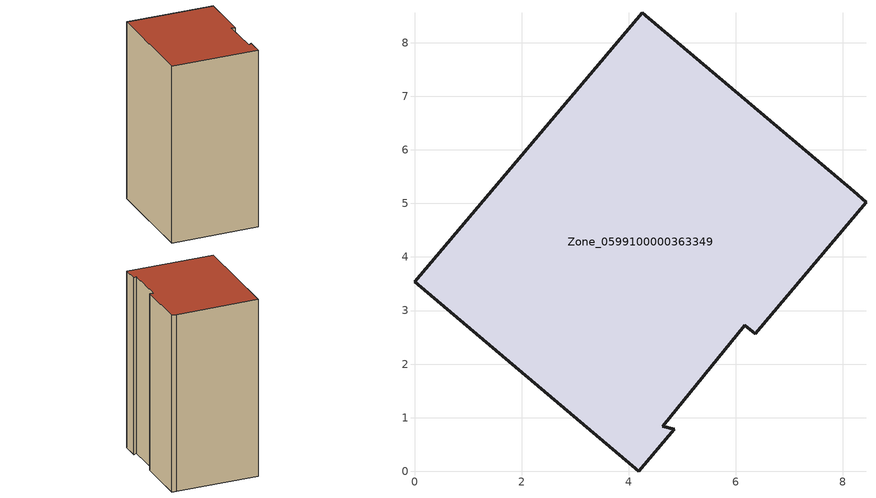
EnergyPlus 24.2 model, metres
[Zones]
Zone_0599100000363349
 floor ground (C_G): 6.36,2.57 6.17,2.73 4.64,0.84 4.85,0.79 4.18,0 0,3.53 4.25,8.56 8.2,5.22 8.43,5.02 z0.03
 wall outside (C_F): 4.85,0.79 4.64,0.84 6.17,2.73 6.36,2.57 8.43,5.02 8.2,5.22 4.25,8.56 0,3.53 4.18,0 4.85,0.79 z0.03:11.38
 roof outside (C_R): 6.17,2.73 6.36,2.57 8.43,5.02 8.2,5.22 4.25,8.56 0,3.53 4.18,0 4.85,0.79 4.64,0.84 z11.38
[BUILDING]
Pand.0599100000363349: North Axis=0; Terrain=City; Loads Convergence Tolerance Value=0.04; Temperature Convergence Tolerance Value=0.4; Solar Distribution=FullExterior; Maximum Number of Warmup Days=25; Minimum Number of Warmup Days=1
[Site:Location]
Rotterdam.The.Hague.AP_ZH_NLD Design_Conditions: Latitude=51.96; Longitude=4.45; Time Zone=1; Elevation=-4.5
[SITE:GROUNDTEMPERATURE:BUILDINGSURFACE]
18, 18, 18, 18, 18, 18, 18, 18, 18, 18, 18, 18
[MATERIAL] Thermal Absorptance=0.9; Solar Absorptance=0.7; Visible Absorptance=0.7
Name | Roughness | Thickness | Conductivity | Density | Specific Heat
G.TC.1992-2005 | MediumSmooth | 0.15 | 0.06 | 540 | 1210
F.TC.1992-2005 | Rough | 0.3 | 0.12 | 1920 | 840
R.TC.1992-2005 | MediumRough | 0.2 | 0.08 | 1500 | 1000
[CONSTRUCTION]
C_G: G.TC.1992-2005
C_F: F.TC.1992-2005
C_R: R.TC.1992-2005
[ZONE]
Zone_0599100000363349: Type=1; Multiplier=1; Ceiling Height=Autocalculate; Volume=Autocalculate; Floor Area=autocalculate; Part of Total Floor Area=Yes
[ZONEINFILTRATION:DESIGNFLOWRATE]
Infil_Zone_0599100000363349: Zone or ZoneList or Space or SpaceList=Zone_0599100000363349; Schedule=AlwaysOn; Design Flow Rate Calculation Method=Flow/Area; Flow Rate per Floor Area=0.0015; Constant Term Coefficient=1; Temperature Term Coefficient=0; Velocity Term Coefficient=0; Velocity Squared Term Coefficient=0
[HVACTEMPLATE:ZONE:IDEALLOADSAIRSYSTEM]
Zone_0599100000363349: Maximum Heating Supply Air Temperature=50; Minimum Cooling Supply Air Temperature=13; Maximum Heating Supply Air Humidity Ratio=0.0156; Minimum Cooling Supply Air Humidity Ratio=0.0077; Heating Limit=NoLimit; Cooling Limit=NoLimit; Dehumidification Control Type=ConstantSensibleHeatRatio; Cooling Sensible Heat Ratio=0.7; Dehumidification Setpoint=60; Humidification Control Type=None; Humidification Setpoint=30; Outdoor Air Method=None; Outdoor Air Flow Rate per Person=0.00944; Outdoor Air Flow Rate per Zone Floor Area=0; Outdoor Air Flow Rate per Zone=0; Demand Controlled Ventilation Type=None; Outdoor Air Economizer Type=NoEconomizer; Heat Recovery Type=None; Sensible Heat Recovery Effectiveness=0.7; Latent Heat Recovery Effectiveness=0.65
[ZONECONTROL:THERMOSTAT]
ThermostatControl_Zone_0599100000363349: Zone or ZoneList=Zone_0599100000363349; Control Type Schedule=DualSetpointControlType; Control 1=Thermostat_Zone_0599100000363349; Temperature Difference Between Cutout And Setpoint=0
[THERMOSTATSETPOINT:DUALSETPOINT]
Thermostat_Zone_0599100000363349: Heating Setpoint Temperature Schedule=HeatingSetpoint_Zone_0599100000363349; Cooling Setpoint Temperature Schedule=CoolingSetpoint_Zone_0599100000363349
[SCHEDULE:COMPACT]
HeatingSetpoint_Zone_0599100000363349: Through: 12/31, For: AllDays, Until: 24:00, 21
CoolingSetpoint_Zone_0599100000363349: Through: 12/31, For: AllDays, Until: 24:00, 24
DualSetpointControlType: Through: 12/31, For: AllDays, Until: 24:00, 4
AlwaysOn: Through: 12/31, For: AllDays, Until: 24:00, 1
